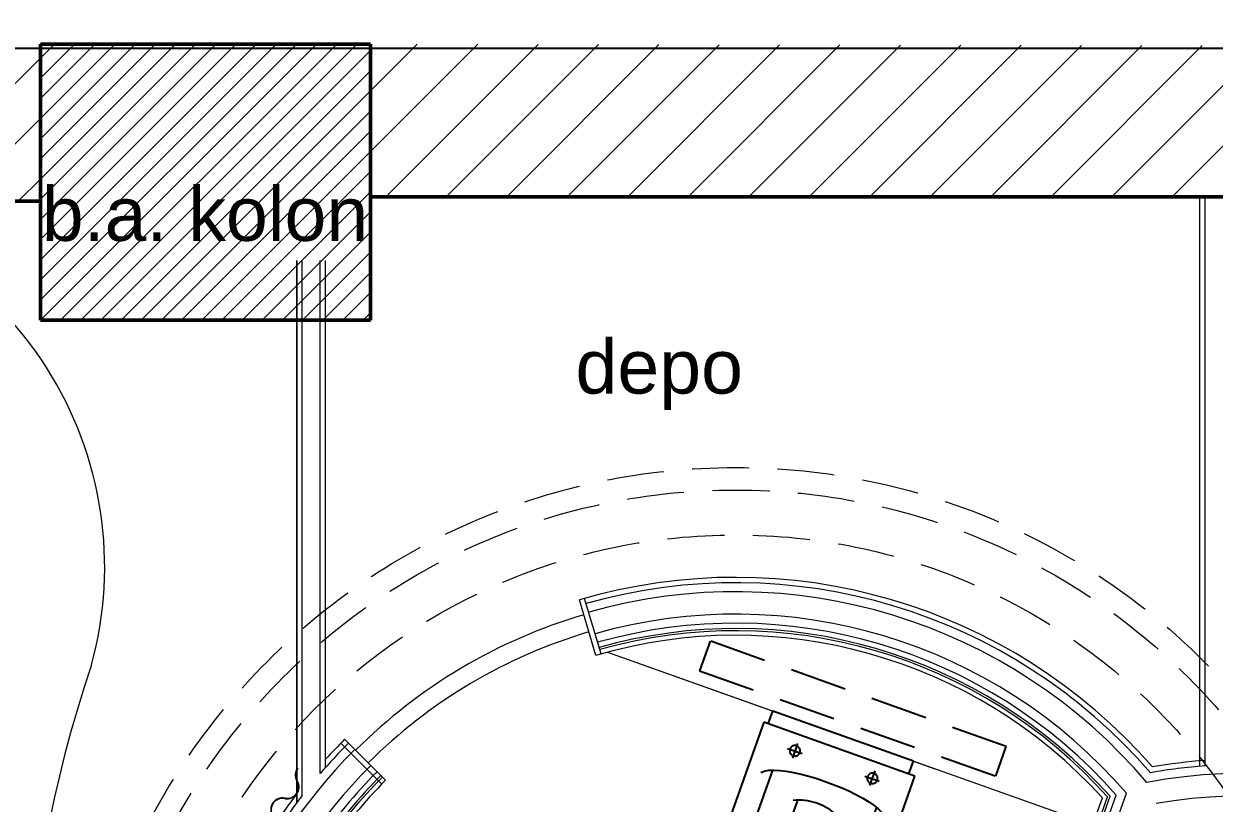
# Model space of a CAD drawing. Header units: millimetres. Extents: x 54215 to 67697, y 23496 to 56611.
# Drawn here: x 61031.6 to 61296.7, y 47512.5 to 47686.1 of the extents above; entities that cross this region are included whole.
import ezdxf

# ---------------------------------------------------------------- set-up
doc = ezdxf.new("R2010")
doc.units = ezdxf.units.MM
doc.linetypes.add('DASHED', pattern=[19.049999999999997, 12.7, -6.349999999999998])
for name, color, linetype, lineweight in [('- 0.09', 9, 'Continuous', 9), ('- 0.50', 30, 'Continuous', 50), ('alçıpankesit', 220, 'Continuous', 20), ('b_görünüş', 44, 'Continuous', 25), ('no3_ahsap gorunus on ince', 32, 'Continuous', 13), ('no3_duvar kaplama', 8, 'Continuous', 0), ('no3_duvar ytong', 101, 'Continuous', 0), ('no3_kutu profil gorunus', 8, 'Continuous', 0), ('no3_mermer gorunus arka', 41, 'Continuous', 13), ('no3_tefriş arka ince', 65, 'Continuous', 13), ('no3_tefriş izdüşüm', 87, 'Continuous', 15), ('t_yazı', 154, 'Continuous', 25)]:
    doc.layers.add(name, color=color, linetype=linetype, lineweight=lineweight)
doc.layers.add('0 rölöve', color=7, linetype='Continuous', true_color=0xf1380e)
doc.layers.add('no3_alçıpan kesit', color=7, linetype='Continuous', lineweight=20, true_color=0xf5003d)
doc.styles.get("Standard").update_dxf_attribs({"font": 'arial.ttf'})

# ---------------------------------------------------------------- blocks, each defined once
blk = doc.blocks.new('klozet')
at = {"layer": 'b_görünüş'}
for p, q in [((-22977.67736730875, -1603.333382477958), (-23021.07180228426, -1603.333382477958)), ((-23021.0466717102, -1603.325951029481), (-23021.0466717102, -1639.06276437488)), ((-22976.76216292336, -1603.658225727494), (-22977.67736730875, -1603.2884160192)), ((-23024.08433224048, -1604.777512098562), (-23024.08433224048, -1637.999338028512)), ((-23021.08433224049, -1604.777512098562), (-23024.08433224048, -1604.777512098562)), ((-22975.96598773687, -1604.465359504712), (-22976.76216292336, -1603.658225727494)), ((-22975.28449666355, -1605.66188884149), (-22975.96598773687, -1604.465359504712)), ((-22974.71347003698, -1607.199636302268), (-22975.28449666355, -1605.66188884149)), ((-23011.83095841385, -1609.694847220269), (-23011.38657895315, -1608.47520499062)), ((-23011.38657895315, -1608.47520499062), (-23010.8800441414, -1607.465154188593)), ((-23010.8800441414, -1607.465154188593), (-23010.31084404727, -1606.691903463996)), ((-22974.24881421403, -1609.030676296746), (-22974.71347003698, -1607.199636302268)), ((-23018.40522425203, -1611.500758049891), (-23018.49138281226, -1611.685473869103)), ((-23018.28833815365, -1611.333865064432), (-23018.40522425203, -1611.500758049891)), ((-23018.14437093862, -1611.189896238881), (-23018.28833815365, -1611.333865064432)), ((-23017.97747865776, -1611.073007926034), (-23018.14437093862, -1611.189896238881)), ((-23017.7928220252, -1610.986916202429), (-23017.97747865776, -1611.073007926034)), ((-23017.59601632471, -1610.934139923351), (-23017.7928220252, -1610.986916202429)), ((-23017.39315909051, -1610.916380101244), (-23017.59601632471, -1610.934139923351)), ((-23017.19024659529, -1610.934139923351), (-23017.39315909051, -1610.916380101244)), ((-23017.32774152793, -1613.854523728531), (-23017.32774152793, -1610.445586783011)), ((-23016.99343777441, -1610.986916202429), (-23017.19024659529, -1610.934139923351)), ((-23016.80878416159, -1611.073007926034), (-23016.99343777441, -1610.986916202429)), ((-23016.64182433949, -1611.189896238881), (-23016.80878416159, -1611.073007926034)), ((-23016.49785712446, -1611.333865064432), (-23016.64182433949, -1611.189896238881)), ((-23016.38097102609, -1611.500758049891), (-23016.49785712446, -1611.333865064432)), ((-23016.29487698736, -1611.685473869103), (-23016.38097102609, -1611.500758049891)), ((-23012.53499326207, -1612.652698091864), (-23012.21361273394, -1611.096435172527)), ((-23012.21361273394, -1611.096435172527), (-23011.83095841385, -1609.694847220269)), ((-22990.7406335596, -1609.00983011192), (-23011.56203860327, -1609.00983011192)), ((-22988.53839880853, -1609.131945874872), (-22987.91163657002, -1609.178612339499)), ((-22987.91163657002, -1609.178612339499), (-22987.26635816835, -1609.315213332164)), ((-22987.26635816835, -1609.315213332164), (-22986.60804289889, -1609.536897761454)), ((-22986.60804289889, -1609.536897761454), (-22985.94217096292, -1609.838690827791)), ((-22985.94217096292, -1609.838690827791), (-22985.27409382069, -1610.215491708305)), ((-22985.27409382069, -1610.215491708305), (-22984.60948131237, -1610.662387004544)), ((-22984.60948131237, -1610.662387004544), (-22983.95368530082, -1611.174466438437)), ((-22983.95368530082, -1611.174466438437), (-22983.31224859635, -1611.746626972649)), ((-22973.88624621468, -1611.106890173393), (-22974.24881421403, -1609.030676296746)), ((-22973.62154778171, -1613.38035365046), (-22973.88624621468, -1611.106890173393)), ((-23015.69429206109, -1612.079036149188), (-23019.174246553, -1612.079036149188)), ((-23018.54409225471, -1611.882219678335), (-23018.56185358668, -1612.085136803799)), ((-23018.56185358668, -1612.085136803799), (-23018.56185358668, -1612.085136803799)), ((-23018.56185358668, -1612.085136803799), (-23018.56185358668, -1612.085136803799)), ((-23018.56185358668, -1612.085136803799), (-23018.54409225471, -1612.288053124003)), ((-23018.49138281226, -1611.685473869103), (-23018.54409225471, -1611.882219678335)), ((-23018.54409225471, -1612.288053124003), (-23018.49138281226, -1612.484798228632)), ((-23018.49138281226, -1612.484798228632), (-23018.40522425203, -1612.669514752446)), ((-23018.40522425203, -1612.669514752446), (-23018.28833815365, -1612.836407033302)), ((-23018.28833815365, -1612.836407033302), (-23018.14437093862, -1612.980377368717)), ((-23018.14437093862, -1612.980377368717), (-23017.97747865776, -1613.097264976962)), ((-23017.97747865776, -1613.097264976962), (-23017.7928220252, -1613.183355895305)), ((-23017.7928220252, -1613.183355895305), (-23017.59601632471, -1613.236132979644)), ((-23017.59601632471, -1613.236132979644), (-23017.39315909051, -1613.253892701093)), ((-23017.39315909051, -1613.253892701093), (-23017.19024659529, -1613.236132979644)), ((-23017.19024659529, -1613.236132979644), (-23016.99343777441, -1613.183355895305)), ((-23016.99343777441, -1613.183355895305), (-23016.80878416159, -1613.097264976962)), ((-23016.80878416159, -1613.097264976962), (-23016.64182433949, -1612.980377368717)), ((-23016.64182433949, -1612.980377368717), (-23016.49785712446, -1612.836407033302)), ((-23016.49785712446, -1612.836407033302), (-23016.38097102609, -1612.669514752446)), ((-23016.38097102609, -1612.669514752446), (-23016.29487698736, -1612.484798228632)), ((-23016.24216452518, -1611.882219678335), (-23016.29487698736, -1611.685473869103)), ((-23016.29487698736, -1612.484798228632), (-23016.24216452518, -1612.288053124003)), ((-23016.22440319321, -1612.085136803799), (-23016.24216452518, -1611.882219678335)), ((-23016.24216452518, -1612.288053124003), (-23016.22440319321, -1612.085136803799)), ((-23012.79560076967, -1614.336242722476), (-23012.53499326207, -1612.652698091864)), ((-22983.31224859635, -1611.746626972649), (-22982.69058708006, -1612.374018924975)), ((-22982.69058708006, -1612.374018924975), (-22982.09430637257, -1613.05160528945)), ((-22982.09430637257, -1613.05160528945), (-22981.5287587394, -1613.774410461236)), ((-22981.5287587394, -1613.774410461236), (-22980.99948689018, -1614.537522652401)), ((-22973.45062376214, -1615.802885870028), (-22973.62154778171, -1613.38035365046)), ((-23013.13618938116, -1617.975522058376), (-23012.9958715067, -1616.119667856608)), ((-23012.9958715067, -1616.119667856608), (-23012.79560076967, -1614.336242722476)), ((-23006.8853777179, -1616.633069830445), (-23007.05850271612, -1616.97170628883)), ((-23006.70708274507, -1616.339338731667), (-23006.8853777179, -1616.633069830445)), ((-22980.99948689018, -1614.537522652401), (-22980.51190680666, -1615.335837819032)), ((-22980.51190680666, -1615.335837819032), (-22980.0716236062, -1616.164510405885)), ((-22980.0716236062, -1616.164510405885), (-22979.68399056086, -1617.018562392339)), ((-22973.3691293722, -1618.326627071859), (-22973.45062376214, -1615.802885870028)), ((-23013.2170521448, -1619.876403012792), (-23013.13618938116, -1617.975522058376)), ((-23007.77028769472, -1619.224008724162), (-23007.86664467965, -1619.763671656684)), ((-23007.65572698776, -1618.709725191238), (-23007.77028769472, -1619.224008724162)), ((-23007.52504848579, -1618.224097260831), (-23007.65572698776, -1618.709725191238)), ((-23007.38057747957, -1617.770463845527), (-23007.52504848579, -1618.224097260831)), ((-23007.22426451169, -1617.351907684372), (-23007.38057747957, -1617.770463845527)), ((-23007.35777833638, -1617.553060081142), (-22995.14529199603, -1617.553060081142)), ((-23007.05850271612, -1616.97170628883), (-23007.22426451169, -1617.351907684372)), ((-23001.14897530888, -1619.91255227017), (-23001.05362590633, -1619.420501077607)), ((-23001.05362590633, -1619.420501077607), (-23000.92842438461, -1618.934495278644)), ((-23000.92842438461, -1618.934495278644), (-23000.77097801237, -1618.457308694214)), ((-23000.77097801237, -1618.457308694214), (-23000.57914560159, -1617.99170598541)), ((-23000.57914560159, -1617.99170598541), (-23000.35053411896, -1617.540591526046)), ((-22994.75501346817, -1617.551046426255), (-22995.09509677862, -1617.540591526046)), ((-22994.41190741061, -1617.582283895699), (-22994.75501346817, -1617.551046426255)), ((-22994.06791677422, -1617.63405178714), (-22994.41190741061, -1617.582283895699)), ((-22993.72531299798, -1617.705973943202), (-22994.06791677422, -1617.63405178714)), ((-22993.38636460175, -1617.797922931389), (-22993.72531299798, -1617.705973943202)), ((-22993.05320673413, -1617.909519272624), (-22993.38636460175, -1617.797922931389)), ((-22992.72804782242, -1618.040641674522), (-22993.05320673413, -1617.909519272624)), ((-22992.41321798895, -1618.190844727292), (-22992.72804782242, -1618.040641674522)), ((-22992.1107952088, -1618.360070049539), (-22992.41321798895, -1618.190844727292)), ((-22991.82298287639, -1618.547870721605), (-22992.1107952088, -1618.360070049539)), ((-22991.55217603817, -1618.754062439463), (-22991.82298287639, -1618.547870721605)), ((-22991.30045075675, -1618.978456168178), (-22991.55217603817, -1618.754062439463)), ((-22991.07001153378, -1619.220732621904), (-22991.30045075675, -1618.978456168178)), ((-22990.86312719111, -1619.480519971542), (-22991.07001153378, -1619.220732621904)), ((-22979.68399056086, -1617.018562392339), (-22979.35461258669, -1617.892893056183)), ((-22979.35461258669, -1617.892893056183), (-22979.08884305641, -1618.782717941322)), ((-22979.08884305641, -1618.782717941322), (-22978.89222397507, -1619.68287039483)), ((-22973.37290805775, -1620.903395693429), (-22973.3691293722, -1618.326627071859)), ((-23013.23884370562, -1621.79492088641), (-23013.2170521448, -1619.876403012792)), ((-23013.20218763732, -1623.70373798641), (-23013.23884370562, -1621.79492088641)), ((-23008.02446892044, -1621.503266454166), (-23008.02604169513, -1622.112457100238)), ((-23007.99587643023, -1620.90654436319), (-23008.02446892044, -1621.503266454166)), ((-23007.9425955547, -1620.325629840557), (-23007.99587643023, -1620.90654436319)), ((-23007.86664467965, -1619.763671656684), (-23007.9425955547, -1620.325629840557)), ((-23001.278647839, -1621.396517379356), (-23001.25918780971, -1620.903395693429)), ((-23001.27738841136, -1621.884475432083), (-23001.278647839, -1621.396517379356)), ((-23001.25767653681, -1622.36430840495), (-23001.27738841136, -1621.884475432083)), ((-23001.25918780971, -1620.903395693429), (-23001.21674131347, -1620.407753642357)), ((-23001.21674131347, -1620.407753642357), (-23001.14897530888, -1619.91255227017)), ((-22990.6820008212, -1619.757689274731), (-22990.86312719111, -1619.480519971542)), ((-22990.52883652308, -1620.051925573904), (-22990.6820008212, -1619.757689274731)), ((-22990.40583990565, -1620.363040136097), (-22990.52883652308, -1620.051925573904)), ((-22990.31527636839, -1620.690653381577), (-22990.40583990565, -1620.363040136097)), ((-22990.25928850856, -1621.034579597109), (-22990.31527636839, -1620.690653381577)), ((-22990.28359811941, -1622.183056817014), (-22990.25103831133, -1621.794541507991)), ((-22990.24014333618, -1621.394502315261), (-22990.25928850856, -1621.034579597109)), ((-22990.25103831133, -1621.794541507991), (-22990.24014333618, -1621.394502315261)), ((-22978.89222397507, -1619.68287039483), (-22978.77017142508, -1620.588502848312)), ((-22978.77017142508, -1620.588502848312), (-22978.7282907251, -1621.494637683775)), ((-22978.71361676242, -1622.398884786982), (-22978.67822273887, -1621.494637683775)), ((-22973.45780336535, -1623.485265137869), (-22973.37290805775, -1620.903395693429)), ((-23013.10734494503, -1625.575336744875), (-23013.20218763732, -1623.70373798641)), ((-23008.02604169513, -1622.112457100238), (-23007.99852432853, -1622.731033663018)), ((-23007.99852432853, -1622.731033663018), (-23007.93963742974, -1623.355654008877)), ((-23007.93963742974, -1623.355654008877), (-23007.84731067366, -1623.983172689096)), ((-23007.84731067366, -1623.983172689096), (-23007.71927382922, -1624.610250589771)), ((-23007.71927382922, -1624.610250589771), (-23007.55351505337, -1625.23380195213)), ((-23001.22184213635, -1622.833247107272), (-23001.25767653681, -1622.36430840495)), ((-23001.17215071011, -1623.288519328637), (-23001.22184213635, -1622.833247107272)), ((-23001.11093691004, -1623.727228244548), (-23001.17215071011, -1623.288519328637)), ((-23001.04040171478, -1624.146664454925), (-23001.11093691004, -1623.727228244548)), ((-23000.96281042316, -1624.543871545984), (-23001.04040171478, -1624.146664454925)), ((-23000.88068672201, -1624.916138406464), (-23000.96281042316, -1624.543871545984)), ((-22991.31625751983, -1624.760455152405), (-22991.11283670383, -1624.499030506571)), ((-22991.11283670383, -1624.499030506571), (-22990.93045161089, -1624.218208843089)), ((-22990.93045161089, -1624.218208843089), (-22990.76928906146, -1623.919188087822)), ((-22990.76928906146, -1623.919188087822), (-22990.62935056541, -1623.602720958153)), ((-22990.62935056541, -1623.602720958153), (-22990.51076194472, -1623.269877947444)), ((-22990.51076194472, -1623.269877947444), (-22990.41352330005, -1622.921732568787)), ((-22990.41352330005, -1622.921732568787), (-22990.3378227604, -1622.559102061075)), ((-22990.3378227604, -1622.559102061075), (-22990.28359811941, -1622.183056817014)), ((-22979.23079671721, -1625.070308676435), (-22978.99160410977, -1624.191379471048)), ((-22978.99160410977, -1624.191379471048), (-22978.81866492544, -1623.2993520974)), ((-22978.81866492544, -1623.2993520974), (-22978.71361676242, -1622.398884786982)), ((-22973.61959532663, -1626.024185804742), (-22973.45780336535, -1623.485265137869)), ((-23012.95487186251, -1627.382378059779), (-23013.10734494503, -1625.575336744875)), ((-23012.74521671864, -1629.097412105756), (-23012.95487186251, -1627.382378059779)), ((-23007.55351505337, -1625.23380195213), (-23007.34757377157, -1625.850424851939)), ((-23007.34757377157, -1625.850424851939), (-23007.09956688181, -1626.457036751468)), ((-23007.09956688181, -1626.457036751468), (-23006.80715671246, -1627.05035983728)), ((-22994.54466559883, -1626.111852618159), (-23007.00736292797, -1626.111852618159)), ((-23000.79604406493, -1625.260631324171), (-23000.88068672201, -1624.916138406464)), ((-23000.71133849686, -1625.574577988035), (-23000.79604406493, -1625.260631324171)), ((-23000.62877240566, -1625.855087914992), (-23000.71133849686, -1625.574577988035)), ((-23000.55067893336, -1626.099381043334), (-23000.62877240566, -1625.855087914992)), ((-22994.49453339307, -1626.099381043334), (-22994.08422813375, -1626.084516435202)), ((-22994.08422813375, -1626.084516435202), (-22993.69432898431, -1626.040620067177)), ((-22993.69432898431, -1626.040620067177), (-22993.3247699134, -1625.968637919197)), ((-22993.3247699134, -1625.968637919197), (-22992.97574297566, -1625.86951013306)), ((-22992.97574297566, -1625.86951013306), (-22992.64731108208, -1625.744305591607)), ((-22992.64731108208, -1625.744305591607), (-22992.33953412392, -1625.59391521508)), ((-22992.33953412392, -1625.59391521508), (-22992.05241522158, -1625.419463147333)), ((-22992.05241522158, -1625.419463147333), (-22991.78614008829, -1625.221709755724)), ((-22991.78614008829, -1625.221709755724), (-22991.54071355558, -1625.001725533619)), ((-22991.54071355558, -1625.001725533619), (-22991.31625751983, -1624.760455152405)), ((-22980.32914293924, -1627.582903762456), (-22979.90126659078, -1626.770734589796)), ((-22979.90126659078, -1626.770734589796), (-22979.53460535093, -1625.931607102734)), ((-22979.53460535093, -1625.931607102734), (-22979.23079671721, -1625.070308676435)), ((-22973.85406427516, -1628.472160435556), (-22973.61959532663, -1626.024185804742)), ((-23018.49138281226, -1630.004304087536), (-23018.54409225471, -1630.201048386904)), ((-23018.40522425203, -1629.819589073586), (-23018.49138281226, -1630.004304087536)), ((-23018.28833815365, -1629.652693672345), (-23018.40522425203, -1629.819589073586)), ((-23018.14437093862, -1629.508726457315), (-23018.28833815365, -1629.652693672345)), ((-23017.97747865776, -1629.391837339207), (-23018.14437093862, -1629.508726457315)), ((-23017.7928220252, -1629.305743300478), (-23017.97747865776, -1629.391837339207)), ((-23017.59601632471, -1629.252969336524), (-23017.7928220252, -1629.305743300478)), ((-23017.39315909051, -1629.235208004554), (-23017.59601632471, -1629.252969336524)), ((-23017.19024659529, -1629.252969336524), (-23017.39315909051, -1629.235208004554)), ((-23017.32774152793, -1632.106538653227), (-23017.32774152793, -1628.697601707705)), ((-23016.99343777441, -1629.305743300478), (-23017.19024659529, -1629.252969336524)), ((-23016.80878416159, -1629.391837339207), (-23016.99343777441, -1629.305743300478)), ((-23016.64182433949, -1629.508726457315), (-23016.80878416159, -1629.391837339207)), ((-23016.49785712446, -1629.652693672345), (-23016.64182433949, -1629.508726457315)), ((-23016.38097102609, -1629.819589073586), (-23016.49785712446, -1629.652693672345)), ((-23016.29487698736, -1630.004304087536), (-23016.38097102609, -1629.819589073586)), ((-23016.24216452518, -1630.201048386904), (-23016.29487698736, -1630.004304087536)), ((-23012.47869286046, -1630.693160980591), (-23012.74521671864, -1629.097412105756)), ((-22982.61860312024, -1630.471476551302), (-22981.96293293067, -1629.812597599391)), ((-22981.96293293067, -1629.812597599391), (-22981.3616136067, -1629.108498330307)), ((-22981.3616136067, -1629.108498330307), (-22980.81647117749, -1628.363712663425)), ((-22980.81647117749, -1628.363712663425), (-22980.32914293924, -1627.582903762456)), ((-22974.15692864012, -1630.781018238149), (-22973.85406427516, -1628.472160435556)), ((-23015.69429206109, -1630.331051073883), (-23019.174246553, -1630.331051073883)), ((-23018.54409225471, -1630.201048386904), (-23018.56185358668, -1630.403967022233)), ((-23018.56185358668, -1630.403967022233), (-23018.56185358668, -1630.403967022233)), ((-23018.56185358668, -1630.403967022233), (-23018.56185358668, -1630.403967022233)), ((-23018.56185358668, -1630.403967022233), (-23018.54409225471, -1630.606882637833)), ((-23018.54409225471, -1630.606882637833), (-23018.49138281226, -1630.803626836543)), ((-23018.49138281226, -1630.803626836543), (-23018.40522425203, -1630.988341850495)), ((-23018.40522425203, -1630.988341850495), (-23018.28833815365, -1631.155237251736)), ((-23018.28833815365, -1631.155237251736), (-23018.14437093862, -1631.299207587151)), ((-23018.14437093862, -1631.299207587151), (-23017.97747865776, -1631.416093584874)), ((-23017.97747865776, -1631.416093584874), (-23017.7928220252, -1631.502187623603)), ((-23017.7928220252, -1631.502187623603), (-23017.59601632471, -1631.554961587556)), ((-23017.59601632471, -1631.554961587556), (-23017.39315909051, -1631.572722919527)), ((-23017.39315909051, -1631.572722919527), (-23017.19024659529, -1631.554961587556)), ((-23017.19024659529, -1631.554961587556), (-23016.99343777441, -1631.502187623603)), ((-23016.99343777441, -1631.502187623603), (-23016.80878416159, -1631.416093584874)), ((-23016.80878416159, -1631.416093584874), (-23016.64182433949, -1631.299207587151)), ((-23016.64182433949, -1631.299207587151), (-23016.49785712446, -1631.155237251736)), ((-23016.49785712446, -1631.155237251736), (-23016.38097102609, -1630.988341850495)), ((-23016.38097102609, -1630.988341850495), (-23016.29487698736, -1630.803626836543)), ((-23016.29487698736, -1630.803626836543), (-23016.24216452518, -1630.606882637833)), ((-23016.22440319321, -1630.403967022233), (-23016.24216452518, -1630.201048386904)), ((-23016.24216452518, -1630.606882637833), (-23016.22440319321, -1630.403967022233)), ((-23012.15598828252, -1632.142048936286), (-23012.47869286046, -1630.693160980591)), ((-23011.7773612722, -1633.416862692788), (-23012.15598828252, -1632.142048936286)), ((-22986.6544581222, -1632.926381255186), (-22985.75197574769, -1632.562680153452)), ((-22985.75197574769, -1632.562680153452), (-22984.89540410069, -1632.130713886197)), ((-22984.89540410069, -1632.130713886197), (-22984.08657021695, -1631.635133236249)), ((-22984.08657021695, -1631.635133236249), (-22983.32704868298, -1631.080481282823)), ((-22983.32704868298, -1631.080481282823), (-22982.61860312024, -1630.471476551302)), ((-22974.52415648149, -1632.902829495266), (-22974.15692864012, -1630.781018238149)), ((-23011.34331531868, -1634.490017241603), (-23011.7773612722, -1633.416862692788)), ((-22993.68601507084, -1633.61360387177), (-23011.66210945028, -1633.61360387177)), ((-23010.85434827437, -1635.334179419503), (-23011.34331531868, -1634.490017241603)), ((-23010.31084404727, -1635.921957883176), (-23010.85434827437, -1635.334179419503)), ((-22990.69062878633, -1633.60711930915), (-22989.62100077583, -1633.562276759873)), ((-22989.62100077583, -1633.562276759873), (-22988.59067129642, -1633.430839501064)), ((-22988.59067129642, -1633.430839501064), (-22987.60127774494, -1633.217344572486)), ((-22987.60127774494, -1633.217344572486), (-22986.6544581222, -1632.926381255186)), ((-22975.43444867632, -1636.393228217682), (-22974.9513403058, -1634.789603189182)), ((-22974.9513403058, -1634.789603189182), (-22974.52415648149, -1632.902829495266)), ((-23021.05926920766, -1637.999338028512), (-23024.08433224048, -1637.999338028512)), ((-22976.55137367053, -1638.559061765456), (-22975.96919951894, -1637.665771843782)), ((-22975.96919951894, -1637.665771843782), (-22975.43444867632, -1636.393228217682)), ((-23021.07180228426, -1639.038202113515), (-22977.27694954286, -1639.038202113515)), ((-22977.17681387238, -1639.025103844597), (-22976.55137367053, -1638.559061765456))]:
    blk.add_line(p, q, dxfattribs=at)
blk = doc.blocks.new('asmakatplanblok')
at = {"layer": '- 0.09'}
h = blk.add_hatch(dxfattribs=at)
h.set_pattern_fill('ANSI31', color=256)
h.set_pattern_definition([(45, (61649.38900698367, 25204.2908444879), (-2.245064030267287, 2.245064030267287), [])])
h.paths.add_polyline_path([(62945.00048439354, 26874.28180194117), (62872.00048439355, 26874.28180194117), (62872.00048439355, 26812.78180194116), (62945.00048439354, 26812.78180194116)])
h.paths.add_polyline_path([(63630.50048439355, 26869.78180194116), (63557.00048439355, 26869.78180194116), (63557.00048439355, 26808.28180194116), (63630.50048439355, 26808.28180194116)])
h.paths.add_polyline_path([(64212.00048439354, 26868.78180194117), (64138.50048439352, 26868.78180194117), (64138.50048439352, 26807.28180194117), (64212.00048439354, 26807.28180194117)])
h.paths.add_polyline_path([(64209.00048439355, 26081.28180194117), (64136.00048439354, 26081.28180194117), (64136.00048439354, 26019.78180194116), (64209.00048439355, 26019.78180194116)])
h.paths.add_polyline_path([(63630.50048439355, 26082.28180194116), (63557.50048439355, 26082.28180194116), (63557.50048439355, 26020.78180194117), (63630.50048439355, 26020.78180194117)])
h.paths.add_polyline_path([(62945.00048439354, 26076.28180194117), (62872.00048439355, 26076.28180194117), (62872.00048439355, 26014.78180194117), (62945.00048439354, 26014.78180194117)])
h = blk.add_hatch(dxfattribs=at)
h.set_pattern_fill('ANSI31', color=256, scale=3)
h.set_pattern_definition([(45, (61649.38900698367, 25204.2908444879), (-6.735192090801863, 6.735192090801865), [])])
h.paths.add_polyline_path([(64394.00048439352, 26197.68444731316), (64394.00048439352, 26174.39249642639), (64406.23510970133, 26174.39249642639), (64406.23510970133, 26197.68444731316)])
h.paths.add_polyline_path([(64138.50048439352, 26868.78180194117), (63630.50048439355, 26869.78180194116), (63630.50048439355, 26835.78180194117), (64138.50048439352, 26835.78180194117)])
h.paths.add_polyline_path([(62945.00048439354, 26019.78180194116), (64136.00048439354, 26019.78180194116), (64136.00048439354, 26051.28180194117), (63630.50048439355, 26051.28180194117), (63630.50048439355, 26020.78180194117), (63557.50048439355, 26020.78180194117), (63557.50048439355, 26051.28180194117), (62945.00048439354, 26051.28180194117)])
h.paths.add_polyline_path([(63557.00048439357, 26868.78180194117), (62945.00048439354, 26868.78180194117), (62945.00048439354, 26834.78180194116), (63557.00048439355, 26834.78180194116)])
h.paths.add_polyline_path([(64209.00048439355, 26019.78180194116), (64433.01596414103, 26019.78180194116), (64433.01596414103, 26868.78180194117), (64212.00048439354, 26868.78180194117), (64212.00048439354, 26831.78180194116), (64347.50048439354, 26831.78180194116), (64347.50048439354, 26823.28180194117), (64394.00048439352, 26823.28180194117), (64394.00048439352, 26085.78180194117), (64372.06451589317, 26085.78180194117), (64372.06451589317, 26051.28180194117), (64209.00048439355, 26051.28180194117)])
at = {"layer": '- 0.50'}
for p, q in [((63557.00048439355, 26869.78180194116), (63557.00048439355, 26808.28180194116)), ((63557.00048439355, 26869.78180194116), (63630.50048439355, 26869.78180194116)), ((63630.50048439355, 26808.28180194116), (63630.50048439355, 26869.78180194116)), ((62945.00048439354, 26834.78180194116), (63557.00048439355, 26834.78180194116)), ((63630.50048439355, 26835.78180194117), (64138.50048439352, 26835.78180194117)), ((63557.00048439355, 26808.28180194116), (63630.50048439355, 26808.28180194116))]:
    blk.add_line(p, q, dxfattribs=at)
at = {"layer": '0 rölöve'}
blk.add_line((64138.50048439352, 26868.78180194117), (62945.00048439354, 26868.78180194117), dxfattribs=at)
at = {"layer": 'no3_ahsap gorunus on ince'}
for radius in [119.6751330176594, 115.6770398654659]:
    blk.add_arc((63711.7988443969, 26627.89879998528), radius, 106.4058270731234, 134.9999999998526, dxfattribs=at)
at = {"layer": 'no3_alçıpan kesit', "lineweight": 13}
for p, q in [((63815.15077652157, 26708.95664246117), (63815.15077652157, 26835.7818019413)), ((63816.35077652159, 26709.05200586715), (63816.35077652159, 26835.7818019413)), ((63614.10048439355, 26821.60867926992), (63614.10048439355, 26700.83561211648)), ((63614.10048439355, 26700.8356121165), (63614.10048439355, 26821.60867926992)), ((63615.30048439353, 26702.41601026499), (63615.30048439356, 26821.60867926992)), ((63619.30048439356, 26707.32676425415), (63619.30048439356, 26821.60867926992)), ((63620.50048439352, 26708.70324028348), (63620.50048439352, 26821.60867926992)), ((63681.81925487366, 26733.97117720165), (63678.17579152668, 26746.34595699071)), ((63680.66811256768, 26733.63225037867), (63677.02464922067, 26746.00703016772)), ((63624.73909856942, 26714.95854581276), (63633.86077604655, 26705.8368683353)), ((63623.89057043197, 26714.11001767537), (63633.01224790911, 26704.98834019789)), ((63729.42599853543, 26517.57708112161), (63795.15765082429, 26702.28231702406)), ((63730.31883526107, 26516.50679519965), (63796.52590252327, 26702.54794206352))]:
    blk.add_line(p, q, dxfattribs=at)
for centre, radius, start, end in [((63711.7988443969, 26627.89879998528), 123.1210732859886, 41.08842959642647, 106.4058270726941), ((63711.7988443969, 26627.89879998528), 121.9210732859886, 40.77118346968815, 105.841888094047), ((63711.7988443969, 26627.89879998528), 112.9210732859885, 41.38180422576755, 105.7969395769642), ((63711.7988443969, 26627.89879998528), 111.7210732859885, 41.74347175450651, 105.7903992444542), ((63711.7988443969, 26627.89879998528), 123.1210732859886, 134.9999999998526, 137.8621825719582), ((63711.7988443969, 26627.89879998528), 121.9210732859886, 134.9999999998526, 139.3474481020232), ((63825.40921533388, 26587.46790823308), 123.1210732859885, 94.21925898909872, 99.73300284846499), ((63711.7988443969, 26627.89879998528), 112.9210732859885, 134.9999999998526, 156.1978585291502), ((63711.7988443969, 26627.89879998528), 111.7210732859885, 134.9999999998526, 156.0684890305212), ((63825.40921533388, 26587.46790823308), 121.9210732859885, 94.26086311034649, 100.0502489748153), ((63711.7988443969, 26627.89879998528), 123.1210732859886, 142.515173112339, 230.7586932150883), ((63711.7988443969, 26627.89879998528), 121.9210732859886, 142.3242424486633, 230.1947542365818)]:
    blk.add_arc(centre, radius, start, end, dxfattribs=at)
at = {"layer": 'no3_duvar kaplama'}
for p, q in [((63614.32127425723, 26708.47812641961), (63614.21859968687, 26708.55041917556)), ((63614.05629279803, 26705.74584145711), (63614.15246262727, 26705.56890248565)), ((63614.16662145317, 26705.8058072625), (63614.26279128242, 26705.62886829105)), ((63611.51479972703, 26701.72600349254), (63611.3157976665, 26701.7568938727)), ((63611.53406113714, 26701.85008938232), (63611.33505907665, 26701.88097976248))]:
    blk.add_line(p, q, dxfattribs=at)
at = {"layer": 'no3_duvar kaplama', "lineweight": 13}
for p, q in [((63728.31239248411, 26518.92179449249), (63793.44489634477, 26701.94342975631)), ((63729.05449219075, 26518.02446375466), (63794.58703699204, 26702.17020975873))]:
    blk.add_line(p, q, dxfattribs=at)
for radius, start, end in [(111.2210732859885, 41.89609392334594, 105.7876324503088), (110.2210732859886, 42.20481771342284, 106.4058270726941), (111.2210732859885, 134.9999999998526, 156.0139588860544), (110.2210732859886, 134.9999999998526, 155.9037707031519)]:
    blk.add_arc((63711.7988443969, 26627.89879998528), radius, start, end, dxfattribs=at)
at = {"layer": 'no3_duvar kaplama'}
for centre, radius, start, end in [((63616.39584106492, 26707.01743219551), 2.662785965714283, 144.8507763773399, 208.5249546219746), ((63616.39584106492, 26707.01743219551), 2.537214034285714, 144.8507763773399, 208.5249546219746), ((63611.9232430155, 26704.35727755263), 2.662785965714283, 261.1765981321633, 28.52495462197462), ((63611.9232430155, 26704.35727755263), 2.537214034285714, 261.1765981321633, 28.52495462197462), ((63610.92661578816, 26699.2497057024), 2.662785965714283, 81.17659813216324, 208.5249546219746), ((63610.92661578816, 26699.2497057024), 2.537214034285714, 81.17659813216324, 208.5249546219746)]:
    blk.add_arc(centre, radius, start, end, dxfattribs=at)
at = {"layer": 'no3_kutu profil gorunus', "lineweight": 13}
blk.add_line((63731.81064495959, 26514.73351854368), (63798.80257353258, 26702.98011724865), dxfattribs=at)
for centre, radius, start, end in [((63711.7988443969, 26627.89879998528), 119.9210732859885, 40.22599437916462, 105.8324826139874), ((63711.7988443969, 26627.89879998528), 114.9210732859885, 40.79309819582408, 105.8075365858146), ((63711.7988443969, 26627.89879998528), 119.9210732859885, 134.9999999998526, 230.1853487565125), ((63711.7988443969, 26627.89879998528), 114.9210732859885, 134.9999999998526, 230.1604027282682), ((63825.40921533388, 26587.46790823308), 119.9210732859885, 270.6360836880922, 100.5954380650986), ((63825.40921533388, 26587.46790823308), 114.9210732859885, 270.6610297167531, 100.0283342487495)]:
    blk.add_arc(centre, radius, start, end, dxfattribs=at)
at = {"layer": 'no3_mermer gorunus arka'}
blk.add_line((63683.24521659251, 26734.35712674051), (63791.95538598956, 26695.67008562792), dxfattribs=at)
at = {"layer": 'no3_tefriş arka ince', "linetype": 'DASHED'}
for radius in [147.5694272276594, 142.5694272276594, 132.5694272276594]:
    blk.add_circle((63711.7988443969, 26627.89879998528), radius, dxfattribs=at)
at = {"layer": 'no3_tefriş izdüşüm'}
blk.add_lwpolyline([(63568.36979774269, 26731.50705258814), (63568.36979774269, 26731.50705258814, 0.4437409908051688), (63502.50048439352, 26834.78180194116), (62882.00048439354, 26834.78180194116)], format="xyb", dxfattribs=at)
blk.add_arc((63824.37961612088, 26644.18259722774), 270.493230248029, 161.1655901190478, 195.9338624655387, dxfattribs=at)
at = {"layer": '0 rölöve'}
blk.add_text('b.a. kolon', height=12, dxfattribs=at).set_placement((63557.30572357324, 26825.9494806928))

msp = doc.modelspace()

# ---------------------------------------------------------------- linework, layer by layer
at = {"linetype": 'DASHED'}
msp.add_lwpolyline([(61182.09974359984, 47542.05287337459), (61248.04815598598, 47518.58359763485), (61250.39508355997, 47525.17843887344), (61184.44667117381, 47548.64771461322)], close=True, dxfattribs=at)
at = {"layer": '0 rölöve'}
msp.add_line((61034.83634061179, 47646.59528746369), (60488.33634061179, 47646.59528746369), dxfattribs=at)
at = {"layer": 'no3_duvar ytong', "lineweight": 13}
msp.add_line((61161.58107281219, 47546.17061226629), (61234.5002289612, 47520.2206353002), dxfattribs=at)

# ---------------------------------------------------------------- block references
msp.add_blockref('asmakatplanblok', (-2521.664143781749, 20811.81348552254))
at = {"layer": 'alçıpankesit', "rotation": 250.4107162223344}
msp.add_blockref('klozet', (55022.20253292108, 25292.42586947468), dxfattribs=at)

# ---------------------------------------------------------------- texts
at = {"layer": 't_yazı', "insert": (61154.47329478459, 47600.13683426613), "char_height": 12, "width": 369.4951543414384, "attachment_point": 7}
msp.add_mtext('depo ', dxfattribs=at)

doc.saveas('drawing.dxf')
